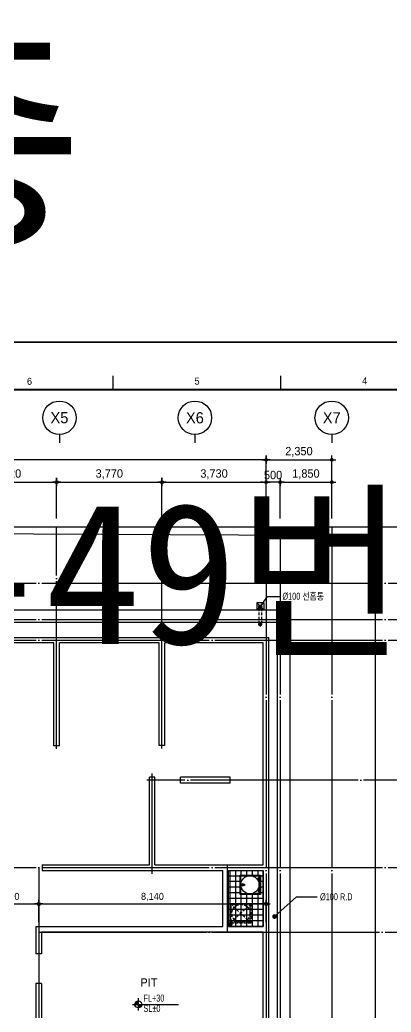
# Model space of a CAD drawing. Header units: millimetres. Extents: x 0 to 1390178, y 0 to 110113.
# Drawn here: x 638654 to 651949, y 35430 to 70935 of the extents above; entities that cross this region are included whole.
import ezdxf
from ezdxf.enums import TextEntityAlignment as Align
from ezdxf.xclip import XClip

# ---------------------------------------------------------------- set-up
doc = ezdxf.new("R2018")
doc.units = ezdxf.units.MM
doc.header["$LTSCALE"] = 100
doc.header["$XCLIPFRAME"] = 0
for name, pattern in [('X - 평면도$0$CEN', [62, 60, -1, 0, -1]), ('X - 평면도$0$HID', [1.5, 1, -0.5]), ('X - 평면도$0$HIDDEN', [0.375, 0.25, -0.125])]:
    doc.linetypes.add(name, pattern=pattern)
doc.layers.get('DEFPOINTS').update_dxf_attribs({"color": 145})
for name, color, linetype in [('AA-MKXM', 7, 'Continuous'), ('AA-XXXX-DIMS', 7, 'Continuous'), ('AA-XXXX-TEXT', 3, 'Continuous'), ('DIM', 7, 'Continuous'), ('SYM', 7, 'Continuous'), ('X - SHEET$0$AA-BORD-FORM', 7, 'Continuous'), ('X - SHEET$0$AA-BORD-TEXT', 3, 'Continuous'), ('X - 평면도$0$00-피난사다리', 8, 'Continuous'), ('X - 평면도$0$A-CEN', 1, 'X - 평면도$0$CEN'), ('X - 평면도$0$A-TILE', 253, 'Continuous'), ('X - 평면도$0$AA-EL-PCN3', 3, 'Continuous'), ('X - 평면도$0$AA-EL-PCN4', 4, 'Continuous'), ('X - 평면도$0$AA-FLXS-OTHR', 4, 'Continuous'), ('X - 평면도$0$AA-FLXS-OTHR-H', 1, 'X - 평면도$0$HID'), ('X - 평면도$0$AA-WAXM-CONC', 2, 'Continuous'), ('X - 평면도$0$AA-XXXX-CNTL', 1, 'X - 평면도$0$CEN'), ('X - 평면도$0$난간', 6, 'Continuous')]:
    doc.layers.add(name, color=color, linetype=linetype)
doc.layers.add('X - 평면도$0$AA-GUIDE-실명', color=125, linetype='Continuous', plot=False)
doc.layers.add('X - 평면도$0$DEFPOINT', color=163, linetype='Continuous', plot=False)
doc.styles.add('HAUD01', font='Dotum.ttf')
doc.styles.get("Standard").update_dxf_attribs({"font": 'Dotum.ttf'})
doc.styles.add('X - SHEET$0$HAUD01', font='Dotum.ttf')
doc.styles.add('X - 평면도$0$HAUD01', font='Dotum.ttf')
doc.dimstyles.new('HAUD-100', dxfattribs={"dimscale": 100, "dimtxt": 3, "dimasz": 1, "dimexe": 0, "dimexo": 3, "dimgap": 1, "dimtad": 1, "dimdec": 0, "dimdsep": 46, "dimlunit": 6, "dimtxsty": 'HAUD01', "dimblk": 'DIMDOT', "dimcen": 2.5, "dimdle": 1.5, "dimclrd": 7, "dimclre": 7, "dimclrt": 3, "dimadec": 0, "dimazin": 0, "dimtfac": 1, "dimtdec": 0, "dimtix": 1, "dimtmove": 2, "dimatfit": 3, "dimfxl": 1, "dimtvp": 1, "dimtolj": 1, "dimtzin": 0, "dimarcsym": 0})
doc.dimstyles.new('HAUD-80', dxfattribs={"dimscale": 100, "dimtxt": 2.5, "dimasz": 0.5, "dimexe": 0, "dimexo": 1.5, "dimgap": 1, "dimtad": 1, "dimdec": 0, "dimdsep": 46, "dimlunit": 6, "dimtxsty": 'HAUD01', "dimblk": 'Z_DOT', "dimcen": 2.5, "dimdle": 1.5, "dimclrd": 7, "dimclre": 7, "dimclrt": 4, "dimadec": 0, "dimazin": 0, "dimtfac": 1, "dimtdec": 0, "dimtix": 1, "dimtmove": 2, "dimatfit": 3, "dimfxl": 1, "dimtvp": 1, "dimtolj": 1, "dimtzin": 0, "dimarcsym": 0})

# ---------------------------------------------------------------- blocks, each defined once
blk = doc.blocks.new('X - SHEET$0$HAUDsheetV')
at = {"layer": 'X - SHEET$0$AA-BORD-FORM', "color": 2}
for p, q in [((541, 577), (541, 582)), ((601, 577), (601, 582))]:
    blk.add_line(p, q, dxfattribs=at)
at = {"layer": 'X - SHEET$0$AA-BORD-FORM', "color": 1}
blk.add_lwpolyline([(1, 0), (841, 0), (841, 594), (1, 594)], close=True, dxfattribs=at)
at = {"layer": 'X - SHEET$0$AA-BORD-FORM', "color": 2, "const_width": 0.682}
blk.add_lwpolyline([(21, 17), (21, 577), (821, 577), (821, 17)], close=True, dxfattribs=at)
at = {"layer": 'X - SHEET$0$AA-BORD-TEXT', "color": 7, "style": 'X - SHEET$0$HAUD01'}
for s, p in [('6', (511, 580.02)), ('5', (571, 580.09)), ('4', (631, 580.19))]:
    blk.add_text(s, height=2.5, dxfattribs=at).set_placement(p, align=Align.MIDDLE_CENTER)
at = {"layer": 'X - SHEET$0$AA-BORD-TEXT', "color": 3, "style": 'X - SHEET$0$HAUD01'}
for tag, p in [('PJCode', (786, 567.94)), ('작성자', (786.11, 194.82)), ('검토자', (786.11, 181.82)), ('최종검토자', (786.11, 168.82)), ('승인자', (786.11, 155.82)), ('일자', (786.83, 144.02)), ('개정번호', (812, 65.92))]:
    blk.add_attdef(tag, text='', height=3, dxfattribs=at).set_placement(p, align=Align.MIDDLE_CENTER)
at = {"layer": 'X - SHEET$0$AA-BORD-TEXT', "color": 3, "lineweight": 30, "flags": 104}
blk.add_attdef('PJTitle', text='', height=4, dxfattribs=at).set_placement((787.25, 536.62), align=Align.MIDDLE_CENTER)
blk = doc.blocks.new('X - SHEET')
ref = blk.add_blockref('X - SHEET$0$HAUDsheetV', (-100, 0), dxfattribs=dict(xscale=100, yscale=100, zscale=100))
lines = blk.add_mtext('중랑구 상봉동 116-49번지 일원 2030 청년주택 \\P신축공사', dxfattribs={"layer": 'X - SHEET$0$AA-BORD-TEXT', "color": 3, "insert": (78625, 53662), "char_height": 5056.52, "attachment_point": 1})
ref.add_attrib('PJTitle', '', (78625, 53662), dxfattribs={"flags": 104}).embed_mtext(lines)
blk = doc.blocks.new('DIMDOT')
at = {"layer": 'AA-XXXX-DIMS'}
for p, q in [((-1.5, 0), (1.5, 0)), ((0, -1.5), (0, 1.5))]:
    blk.add_line(p, q, dxfattribs=at)
for radius in [0.5, 0.25]:
    blk.add_circle((0, 0), radius, dxfattribs=at)
blk = doc.blocks.new('*D197')
at = {"color": 7, "lineweight": -2, "transparency": 16777216}
for p, q in [((607122, 53097), (607122, 55197)), ((647372, 55197), (607222, 55197)), ((647472, 53097), (647472, 55197))]:
    blk.add_line(p, q, dxfattribs=at)
at = {"layer": 'DEFPOINTS', "color": 0, "transparency": 16777216}
for p in [(607122, 55197), (607122, 52797), (647472, 52797)]:
    blk.add_point(p, dxfattribs=at)
at = {"color": 7, "lineweight": -2, "transparency": 16777216, "xscale": 100, "yscale": 100, "zscale": 100, "rotation": 180}
blk.add_blockref('DIMDOT', (607122, 55197), dxfattribs=at)
at = {"color": 7, "lineweight": -2, "transparency": 16777216, "xscale": 100, "yscale": 100, "zscale": 100}
blk.add_blockref('DIMDOT', (647472, 55197), dxfattribs=at)
at = {"color": 3, "transparency": 16777216, "insert": (627297, 55476), "char_height": 300, "attachment_point": 5, "style": 'HAUD01'}
blk.add_mtext('\\A1;40,350', dxfattribs=at)
blk = doc.blocks.new('*D213')
at = {"color": 7, "lineweight": -2, "transparency": 16777216}
for p, q in [((647472, 53097), (647472, 55197)), ((647572, 55197), (649722, 55197)), ((649822, 53097), (649822, 55197))]:
    blk.add_line(p, q, dxfattribs=at)
at = {"layer": 'DEFPOINTS', "color": 0, "transparency": 16777216}
for p in [(649822, 55197), (647472, 52797), (649822, 52797)]:
    blk.add_point(p, dxfattribs=at)
at = {"color": 7, "lineweight": -2, "transparency": 16777216, "xscale": 100, "yscale": 100, "zscale": 100}
for p, rotation in [((647472, 55197), 180.0001234101776), ((649822, 55197), 0.0001234101776293382)]:
    blk.add_blockref('DIMDOT', p, dxfattribs=dict(at, rotation=rotation))
at = {"color": 3, "transparency": 16777216, "insert": (648647, 55476), "char_height": 300, "attachment_point": 5, "rotation": 0.0001, "style": 'HAUD01'}
blk.add_mtext('\\A1;2,350', dxfattribs=at)
blk = doc.blocks.new('*D229')
at = {"color": 7, "lineweight": -2, "transparency": 16777216}
for p, q in [((636452, 53097), (636452, 54397)), ((636552, 54397), (639872, 54397)), ((639972, 53097), (639972, 54397))]:
    blk.add_line(p, q, dxfattribs=at)
at = {"layer": 'DEFPOINTS', "color": 0, "transparency": 16777216}
for p in [(639972, 54397), (636452, 52797), (639972, 52797)]:
    blk.add_point(p, dxfattribs=at)
at = {"color": 7, "lineweight": -2, "transparency": 16777216, "xscale": 100, "yscale": 100, "zscale": 100, "rotation": 180}
blk.add_blockref('DIMDOT', (636452, 54397), dxfattribs=at)
at = {"color": 7, "lineweight": -2, "transparency": 16777216, "xscale": 100, "yscale": 100, "zscale": 100}
blk.add_blockref('DIMDOT', (639972, 54397), dxfattribs=at)
at = {"color": 3, "transparency": 16777216, "insert": (638212, 54676), "char_height": 300, "attachment_point": 5, "style": 'HAUD01'}
blk.add_mtext('\\A1;3,520', dxfattribs=at)
blk = doc.blocks.new('*D230')
at = {"color": 7, "lineweight": -2, "transparency": 16777216}
for p, q in [((639972, 53097), (639972, 54397)), ((640072, 54397), (643642, 54397)), ((643742, 53097), (643742, 54397))]:
    blk.add_line(p, q, dxfattribs=at)
at = {"layer": 'DEFPOINTS', "color": 0, "transparency": 16777216}
for p in [(643742, 54397), (639972, 52797), (643742, 52797)]:
    blk.add_point(p, dxfattribs=at)
at = {"color": 7, "lineweight": -2, "transparency": 16777216, "xscale": 100, "yscale": 100, "zscale": 100, "rotation": 180}
blk.add_blockref('DIMDOT', (639972, 54397), dxfattribs=at)
at = {"color": 7, "lineweight": -2, "transparency": 16777216, "xscale": 100, "yscale": 100, "zscale": 100}
blk.add_blockref('DIMDOT', (643742, 54397), dxfattribs=at)
at = {"color": 3, "transparency": 16777216, "insert": (641857, 54676), "char_height": 300, "attachment_point": 5, "style": 'HAUD01'}
blk.add_mtext('\\A1;3,770', dxfattribs=at)
blk = doc.blocks.new('*D231')
at = {"color": 7, "lineweight": -2, "transparency": 16777216}
for p, q in [((643742, 53097), (643742, 54397)), ((643842, 54397), (647372, 54397)), ((647472, 53097), (647472, 54397))]:
    blk.add_line(p, q, dxfattribs=at)
at = {"layer": 'DEFPOINTS', "color": 0, "transparency": 16777216}
for p in [(647472, 54397), (643742, 52797), (647472, 52797)]:
    blk.add_point(p, dxfattribs=at)
at = {"color": 7, "lineweight": -2, "transparency": 16777216, "xscale": 100, "yscale": 100, "zscale": 100, "rotation": 180}
blk.add_blockref('DIMDOT', (643742, 54397), dxfattribs=at)
at = {"color": 7, "lineweight": -2, "transparency": 16777216, "xscale": 100, "yscale": 100, "zscale": 100}
blk.add_blockref('DIMDOT', (647472, 54397), dxfattribs=at)
at = {"color": 3, "transparency": 16777216, "insert": (645607, 54676), "char_height": 300, "attachment_point": 5, "style": 'HAUD01'}
blk.add_mtext('\\A1;3,730', dxfattribs=at)
blk = doc.blocks.new('X - 평면도$0$A$C74297cf7')
at = {"layer": 'X - 평면도$0$AA-WAXM-CONC'}
for p, q in [((0, 33970, 0), (40550, 33970, 0)), ((32850, 33770), (29530, 33770)), ((32850, 30090), (32850, 33770)), ((33050, 30090), (33050, 33770)), ((36620, 33770), (33050, 33770)), ((36620, 30100), (36620, 33770)), ((40350, 33770), (36820, 33770)), ((36820, 30100), (36820, 33770)), ((40350, 25830), (40350, 33770)), ((40550, 8580), (40550, 33970)), ((33050, 30090), (32850, 30090)), ((36820, 30100), (36620, 30100)), ((36270, 25830), (36270, 28970)), ((36470, 28970), (36270, 28970)), ((36470, 25830), (36470, 28970)), ((39160, 28970), (37390, 28970)), ((37390, 28750), (37390, 28970)), ((39160, 28750), (39160, 28970)), ((39160, 28750), (37390, 28750)), ((32430, 25830), (32430, 25630)), ((32430, 25830), (36270, 25830)), ((32430, 25630), (38900, 25630)), ((36470, 25830), (40350, 25830)), ((38900, 23630), (38900, 25630)), ((39100, 23630), (39100, 25630)), ((39100, 25630), (40350, 25630)), ((40350, 23630), (40350, 25630)), ((32210, 23630), (38900, 23630)), ((32210, 23630), (32210, 22650)), ((39100, 23630), (40350, 23630)), ((32410, 23430), (40350, 23430)), ((32410, 23430), (32410, 22650)), ((40350, 19900), (40350, 23430)), ((32410, 22650), (32210, 22650)), ((32210, 21580), (32210, 19800)), ((32410, 21580), (32210, 21580)), ((32410, 21580), (32410, 19900))]:
    blk.add_line(p, q, dxfattribs=at)
blk = doc.blocks.new('X - 평면도$0$A$C9949ff83')
at = {"layer": 'DEFPOINTS'}
for points in [[(0, 59400), (84000, 59400), (84000, 0), (0, 0)], [(2000, 1700), (75000, 1700), (75000, 57700), (2000, 57700)]]:
    blk.add_lwpolyline(points, close=True, dxfattribs=at)
blk = doc.blocks.new('X - 평면도$0$A$C14A644CA')
at = {"layer": 'X - 평면도$0$AA-FLXS-OTHR', "color": 1}
for p, q in [((75, 0), (-75, 0)), ((0, -75), (0, 75))]:
    blk.add_line(p, q, dxfattribs=at)
at = {"layer": 'X - 평면도$0$AA-FLXS-OTHR'}
blk.add_circle((0, 0), 50, dxfattribs=at)
at = {"layer": 'X - 평면도$0$AA-GUIDE-실명', "style": 'X - 평면도$0$HAUD01'}
blk.add_text('Ø100', height=20, dxfattribs=at).set_placement((0, 0), align=Align.MIDDLE_CENTER)
blk = doc.blocks.new('X - 평면도$0$A$C831b694b')
at = {"layer": 'X - 평면도$0$AA-FLXS-OTHR'}
for p, q in [((-125, -125), (-125, 125)), ((-125, 125), (125, 125)), ((125, -125), (-125, 125)), ((-125, -125), (125, 125)), ((125, -125), (125, 125)), ((-125, -125), (125, -125))]:
    blk.add_line(p, q, dxfattribs=at)
at = {"layer": 'X - 평면도$0$AA-FLXS-OTHR-H'}
for p, q in [((-50, 75), (-50, 650)), ((50, 75), (50, 650))]:
    blk.add_line(p, q, dxfattribs=at)
at = {"rotation": 180}
blk.add_blockref('X - 평면도$0$A$C14A644CA', (0, 75), dxfattribs=at)
blk = doc.blocks.new('X - 평면도$0$A$C8cfae47c')
at = {"layer": 'DEFPOINTS', "elevation": 0}
blk.add_lwpolyline([(-4017, 23191), (-4017, 21191), (-5267, 21191), (-5267, 23191)], close=True, dxfattribs=at)
at = {"layer": 'X - 평면도$0$AA-EL-PCN3'}
blk.add_lwpolyline([(-3067, 32521), (-3067, 6061), (-25427, 6061), (-25427, -4079), (-44617, -4079), (-44617, 32521)], close=True, dxfattribs=at)
at = {"layer": 'X - 평면도$0$AA-EL-PCN4'}
blk.add_lwpolyline([(-44167, 31531), (-44167, 32071), (-3517, 32071), (-3517, 6471), (-3817, 6471)], dxfattribs=at)
for name, p, rotation in [('X - 평면도$0$A$C831b694b', (-4129, 32646), 180), ('X - 평면도$0$A$C14A644CA', (-4129, 31996), 90)]:
    blk.add_blockref(name, p, dxfattribs=dict(rotation=rotation))
blk.add_blockref('X - 평면도$0$A$C14A644CA', (-5192, 21266))
blk = doc.blocks.new('X - 평면도$0$A$Ce2f8f54b')
at = {"layer": 'X - 평면도$0$00-피난사다리'}
blk.add_hatch(color=256, dxfattribs=at).paths.add_polyline_path([(-46, 632), (0, 676), (46, 632), (23, 632), (23, 570), (-23, 570), (-23, 632)])
at = {"layer": 'X - 평면도$0$00-피난사다리', "color": 4}
blk.add_line((-350, 54, 0), (350, 54, 0), dxfattribs=at)
blk.add_lwpolyline([(350, 0), (-350, 0), (-350, 730), (350, 730)], close=True, dxfattribs=at)
at = {"layer": 'X - 평면도$0$00-피난사다리', "linetype": 'X - 평면도$0$HIDDEN', "elevation": 0}
blk.add_lwpolyline([(320, 671), (320, 59, -0.414214), (291, 30), (-291, 30, -0.414214), (-320, 59), (-320, 671, -0.414214), (-291, 700), (291, 700, -0.414214)], format="xyb", close=True, dxfattribs=at)
at = {"layer": 'X - 평면도$0$00-피난사다리', "elevation": 0}
for points in [[(-46, 632), (0, 676), (46, 632), (23, 632), (23, 570), (-23, 570), (-23, 632)], [(-305, 54), (-327, 54), (-327, 167), (-305, 167)], [(-122, 54), (-122, 77), (-256, 77), (-256, 54)], [(94, 27), (94, 54), (-94, 54), (-94, 27)], [(122, 54), (122, 77), (256, 77), (256, 54)], [(327, 54), (305, 54), (305, 167), (327, 167)]]:
    blk.add_lwpolyline(points, close=True, dxfattribs=at)
at = {"layer": 'X - 평면도$0$00-피난사다리', "color": 4}
blk.add_circle((0, 378, 0), 325, dxfattribs=at)
blk = doc.blocks.new('X - 평면도$0$A$Ca3206710')
at = {"layer": 'X - 평면도$0$00-피난사다리', "linetype": 'X - 평면도$0$HID'}
for p, q in [((730, 350), (0, -350)), ((730, -350), (0, 350))]:
    blk.add_line(p, q, dxfattribs=at)
blk.add_lwpolyline([(730, -350), (0, -350), (0, 350), (730, 350)], close=True, dxfattribs=at)
blk.add_lwpolyline([(671, -320), (59, -320, -0.418138), (30, -291), (30, 291, -0.418138), (59, 320), (671, 320, -0.311699), (700, 291), (700, -291, -0.314159)], format="xyb", close=True, dxfattribs=at)
blk.add_circle((378, 0), 325, dxfattribs=at)
blk = doc.blocks.new('X - 평면도$0$A$C2984f489')
at = {"layer": 'X - 평면도$0$A-TILE'}
for p, q in [((420, 1800, 0), (0, 1800, 0)), ((50, 2000, 0), (50, 0, 0)), ((250, 2000, 0), (250, 0, 0)), ((450, 2000, 0), (450, 1837, 0)), ((650, 2000, 0), (650, 1837, 0)), ((850, 2000, 0), (850, 1837, 0)), ((1050, 2000, 0), (1050, 1837, 0)), ((1250, 1800, 0), (1150, 1800, 0)), ((420, 1600, 0), (0, 1600, 0)), ((1250, 1600, 0), (1150, 1600, 0)), ((420, 1400, 0), (0, 1400, 0)), ((420, 1200, 0), (0, 1200, 0)), ((450, 1137, 0), (450, 0, 0)), ((650, 1137, 0), (650, 0, 0)), ((850, 1137, 0), (850, 0, 0)), ((1050, 1137, 0), (1050, 0, 0)), ((1250, 1400, 0), (1150, 1400, 0)), ((1250, 1200, 0), (1150, 1200, 0)), ((1250, 1000, 0), (0, 1000, 0)), ((1250, 800, 0), (0, 800, 0)), ((1250, 600, 0), (0, 600, 0)), ((1250, 400, 0), (0, 400, 0)), ((1250, 200, 0), (0, 200, 0))]:
    blk.add_line(p, q, dxfattribs=at)
at = {"layer": 'X - 평면도$0$AA-EL-PCN4'}
for p, q in [((1250, 2000, 0), (1250, 0, 0)), ((1450, 2000, 0), (1450, 0, 0))]:
    blk.add_line(p, q, dxfattribs=at)
at = {"layer": 'X - 평면도$0$난간'}
for p, q in [((1325, 2000, 0), (1325, 0, 0)), ((1375, 2000, 0), (1375, 0, 0))]:
    blk.add_line(p, q, dxfattribs=at)
at = {"rotation": 90}
blk.add_blockref('X - 평면도$0$A$Ce2f8f54b', (1150, 1487, 0), dxfattribs=at)
blk.add_blockref('X - 평면도$0$A$Ca3206710', (70, 465, 0))
blk = doc.blocks.new('X - 평면도', base_point=(-475.4, -286.7))
at = {"layer": 'DEFPOINTS'}
blk.add_lwpolyline([(909286.2, 68689.6), (970213.6, 68689.6), (970213.6, 22495.2), (909286.2, 22495.2)], close=True, dxfattribs=at)
at = {"layer": 'X - 평면도$0$A-CEN', "color": 5}
for p, q in [((963072, 68689.6), (963072, 22495.2)), ((909286.2, 66673.1), (970213.6, 66673.1))]:
    blk.add_line(p, q, dxfattribs=at)
at = {"layer": 'X - 평면도$0$A-CEN'}
blk.add_line((959322, 56593.1), (959322, 54183.1), dxfattribs=at)
at = {"layer": 'X - 평면도$0$AA-XXXX-CNTL'}
for p, q in [((953222, 60741.9), (953222, 68689.6)), ((956992, 60751.9), (956992, 68689.6)), ((960722, 68689.6), (960722, 22495.2)), ((961222, 68689.6), (961222, 38792.4)), ((909286.2, 65373.1), (970213.6, 65373.1)), ((909286.2, 64633.1), (970213.6, 64633.1)), ((956642, 56273), (956642, 59856.4)), ((970213.6, 59623.1), (956445.5, 59623.1)), ((909286.2, 56493.1), (970213.6, 56493.1)), ((952582, 56493.1), (952582, 22495.2)), ((952582, 54183.1), (970213.6, 54183.1))]:
    blk.add_line(p, q, dxfattribs=at)
at = {"layer": 'X - 평면도$0$DEFPOINT'}
blk.add_lwpolyline([(964640.5, 68365.6), (947472.6, 68450.8), (942191.2, 68315.3), (935042.1, 68006.8), (916833.1, 66148.4), (916521.2, 57737.5), (916473, 49209.6), (915931.7, 42085), (914804.5, 24415.6), (914582.9, 17927.4), (925789, 17869.8), (926018.4, 24614.7), (944441.5, 24941.8), (943930.2, 30624.5), (964639.2, 33202.2)], close=True, dxfattribs=at)
for name, p in [('X - 평면도$0$A$C9949ff83', (901249.9, 15892.4)), ('X - 평면도$0$A$C8cfae47c', (964639.2, 33202.2)), ('X - 평면도$0$A$C74297cf7', (920272, 30763.1))]:
    blk.add_blockref(name, p)
ref = blk.add_blockref('X - 평면도$0$A$C2984f489', (959372, 54393.1))
XClip(ref).set_block_clipping_path([(0, 0), (1250.0011970444, 2000.0088577248)])
blk = doc.blocks.new('Z_DOT')
at = {"layer": 'DIM', "color": 0}
for p, q in [((-3, 0), (3, 0)), ((0, -3), (0, 3))]:
    blk.add_line(p, q, dxfattribs=at)
for radius in [1.05, 0.525]:
    blk.add_circle((0, 0), radius, dxfattribs=at)
blk = doc.blocks.new('*D247')
at = {"layer": 'DEFPOINTS', "color": 0, "transparency": 16777216}
for p in [(639332, 39301), (637132, 38501), (639332, 38501)]:
    blk.add_point(p, dxfattribs=at)
at = {"layer": 'DIM', "color": 7, "lineweight": -2, "transparency": 16777216}
for p, q in [((637132, 38651), (637132, 39301)), ((637182, 39301), (639282, 39301)), ((639332, 38651), (639332, 39301))]:
    blk.add_line(p, q, dxfattribs=at)
at = {"layer": 'DIM', "color": 7, "lineweight": -2, "transparency": 16777216, "xscale": 50, "yscale": 50, "zscale": 50}
for p, rotation in [((637132, 39301), 180.0002306861842), ((639332, 39301), 0.0002306861841704524)]:
    blk.add_blockref('Z_DOT', p, dxfattribs=dict(at, rotation=rotation))
at = {"layer": 'DIM', "color": 4, "transparency": 16777216, "insert": (638232, 39550), "char_height": 250, "attachment_point": 5, "rotation": 0.0002, "style": 'HAUD01'}
blk.add_mtext('\\A1;2,200', dxfattribs=at)
blk = doc.blocks.new('*D248')
at = {"layer": 'DEFPOINTS', "color": 0, "transparency": 16777216}
for p in [(647472, 39301), (639332, 38501), (647472, 38501)]:
    blk.add_point(p, dxfattribs=at)
at = {"layer": 'DIM', "color": 7, "lineweight": -2, "transparency": 16777216}
for p, q in [((639332, 38651), (639332, 39301)), ((639382, 39301), (647422, 39301)), ((647472, 38651), (647472, 39301))]:
    blk.add_line(p, q, dxfattribs=at)
at = {"layer": 'DIM', "color": 7, "lineweight": -2, "transparency": 16777216, "xscale": 50, "yscale": 50, "zscale": 50, "rotation": 180}
blk.add_blockref('Z_DOT', (639332, 39301), dxfattribs=at)
at = {"layer": 'DIM', "color": 7, "lineweight": -2, "transparency": 16777216, "xscale": 50, "yscale": 50, "zscale": 50}
blk.add_blockref('Z_DOT', (647472, 39301), dxfattribs=at)
at = {"layer": 'DIM', "color": 4, "transparency": 16777216, "insert": (643402, 39550), "char_height": 250, "attachment_point": 5, "style": 'HAUD01'}
blk.add_mtext('\\A1;8,140', dxfattribs=at)
blk = doc.blocks.new('*D504')
at = {"color": 7, "lineweight": -2, "transparency": 16777216}
for p, q in [((647372, 54397), (647272, 54397)), ((647472, 53097), (647472, 54397)), ((647972, 54397), (647472, 54397)), ((647972, 53097), (647972, 54397)), ((648072, 54397), (648172, 54397))]:
    blk.add_line(p, q, dxfattribs=at)
at = {"layer": 'DEFPOINTS', "color": 0, "transparency": 16777216}
for p in [(647472, 54397), (647472, 52797), (647972, 52797)]:
    blk.add_point(p, dxfattribs=at)
at = {"color": 7, "lineweight": -2, "transparency": 16777216, "xscale": 100, "yscale": 100, "zscale": 100}
blk.add_blockref('DIMDOT', (647472, 54397), dxfattribs=at)
at = {"color": 7, "lineweight": -2, "transparency": 16777216, "xscale": 100, "yscale": 100, "zscale": 100, "rotation": 180}
blk.add_blockref('DIMDOT', (647972, 54397), dxfattribs=at)
at = {"color": 3, "transparency": 16777216, "insert": (647722, 54647), "char_height": 300, "attachment_point": 5, "style": 'HAUD01'}
blk.add_mtext('\\A1;500', dxfattribs=at)
blk = doc.blocks.new('*D505')
at = {"color": 7, "lineweight": -2, "transparency": 16777216}
for p, q in [((647972, 53097), (647972, 54397)), ((648072, 54397), (649722, 54397)), ((649822, 53097), (649822, 54397))]:
    blk.add_line(p, q, dxfattribs=at)
at = {"layer": 'DEFPOINTS', "color": 0, "transparency": 16777216}
for p in [(649822, 54397), (647972, 52797), (649822, 52797)]:
    blk.add_point(p, dxfattribs=at)
at = {"color": 7, "lineweight": -2, "transparency": 16777216, "xscale": 100, "yscale": 100, "zscale": 100, "rotation": 180}
blk.add_blockref('DIMDOT', (647972, 54397), dxfattribs=at)
at = {"color": 7, "lineweight": -2, "transparency": 16777216, "xscale": 100, "yscale": 100, "zscale": 100}
blk.add_blockref('DIMDOT', (649822, 54397), dxfattribs=at)
at = {"color": 3, "transparency": 16777216, "insert": (648897, 54676), "char_height": 300, "attachment_point": 5, "style": 'HAUD01'}
blk.add_mtext('\\A1;1,850', dxfattribs=at)
blk = doc.blocks.new('$0$C1E7A367F')
at = {"layer": 'SYM'}
h = blk.add_hatch(color=256, dxfattribs=at)
h.paths.add_polyline_path([(-800, 0), (0, 0), (0, 800, 0.4142136)])
h.paths.add_polyline_path([(0, 0), (0, -800, 0.4142136), (800, 0)])
for p, q in [((0, -1400), (0, 1400)), ((-1400, 0), (9181, 0))]:
    blk.add_line(p, q, dxfattribs=at)
blk.add_circle((0, 0), 800, dxfattribs=at)

msp = doc.modelspace()

# ---------------------------------------------------------------- block references
ref = msp.add_blockref('X - 평면도', (-313725.3, -16179.1))
XClip(ref).set_block_clipping_path([(901249.9161542749, 15892.4151621381), (985249.9161542749, 75292.4151621381)])

# ---------------------------------------------------------------- texts
at = {"layer": 'AA-MKXM', "style": 'HAUD01'}
msp.add_text('PIT층', height=6666.67, dxfattribs=at).set_placement((630000, 66730), align=Align.MIDDLE_CENTER)

# ---------------------------------------------------------------- next in the draw order: linework, layer by layer
at = {"layer": 'DIM'}
for p, q in [((640072.1, 56097.2), (640072.1, 55797.2)), ((644922.1, 56097.2), (644922.1, 55797.2)), ((649822.1, 56097.2), (649822.1, 55797.2))]:
    msp.add_line(p, q, dxfattribs=at)
for centre in [(640072.1, 56697.2), (644922.1, 56697.2), (649822.1, 56697.2)]:
    msp.add_circle(centre, 600, dxfattribs=at)
at = {"layer": 'SYM'}
for p, q in [((647260.4, 49930.7), (647516.2, 50301.4)), ((647516.2, 50301.4), (647991.9, 50301.4)), ((647772.1, 38850.7), (648557.8, 39559.7)), ((648557.8, 39559.7), (649298.5, 39559.7))]:
    msp.add_line(p, q, dxfattribs=at)
at = {"layer": 'SYM', "const_width": 83.2}
for points in [[(647260.4, 49889, 1), (647260.4, 49972.4, 1)], [(647772.1, 38809, 1), (647772.1, 38892.4, 1)]]:
    msp.add_lwpolyline(points, format="xyb", close=True, dxfattribs=at)

# ---------------------------------------------------------------- next in the draw order: block references
for p in [(504000, 0), (588000, 0)]:
    msp.add_blockref('X - SHEET', p)
at = {"layer": 'SYM', "xscale": 0.1562499997671694, "yscale": 0.1562499997671694, "zscale": 0.1562499997671694}
msp.add_blockref('$0$C1E7A367F', (642900.9, 35707.8), dxfattribs=at)

# ---------------------------------------------------------------- next in the draw order: texts
at = {"layer": 'AA-XXXX-TEXT', "style": 'HAUD01', "width": 0.8}
for s, p in [('Ø100 선홈통', (648056.2, 50311.7)), ('Ø100 R.D', (649402.5, 39559.7))]:
    msp.add_text(s, height=250, dxfattribs=at).set_placement(p, align=Align.MIDDLE_LEFT)
at = {"layer": 'AA-XXXX-TEXT', "style": 'HAUD01'}
msp.add_text('PIT', height=300, dxfattribs=at).set_placement((643275.9, 36492.5), align=Align.MIDDLE_CENTER)
at = {"layer": 'AA-XXXX-TEXT', "style": 'HAUD01', "width": 0.8}
for s, p in [('FL+30', (643080.1, 35732.8)), ('SL±0', (643080.1, 35363.8))]:
    msp.add_text(s, height=250, dxfattribs=at).set_placement(p, align=Align.BOTTOM_LEFT)
at = {"layer": 'DIM', "style": 'HAUD01'}
for s, p in [('X5', (640072.1, 56697.2)), ('X6', (644922.1, 56697.2)), ('X7', (649822.1, 56697.2))]:
    msp.add_text(s, height=400, dxfattribs=at).set_placement(p, align=Align.MIDDLE)

# ---------------------------------------------------------------- next in the draw order: dimensions: what is measured, and where the dimension line sits
for base, p1, p2, picture, middle in [((607122.1, 55197.2), (647472.1, 52797.2), (607122.1, 52797.2), '*D197', (627297.1, 55476.3)), ((639972.1, 54397.2), (636452.1, 52797.2), (639972.1, 52797.2), '*D229', (638212.1, 54676.3)), ((643742.1, 54397.2), (639972.1, 52797.2), (643742.1, 52797.2), '*D230', (641857.1, 54676.3)), ((647472.1, 54397.2), (643742.1, 52797.2), (647472.1, 52797.2), '*D231', (645607.1, 54676.3))]:
    dim = msp.add_linear_dim(base=base, p1=p1, p2=p2, dimstyle='HAUD-100')
    dim.commit()
    dim.dimension.update_dxf_attribs({"geometry": picture, "text_midpoint": middle})
dim = msp.add_aligned_dim(p1=(647472.1, 52797.2), p2=(649822.1, 52797.2), distance=2400, dimstyle='HAUD-100')
dim.commit()
dim.dimension.update_dxf_attribs({"geometry": '*D213', "text_midpoint": (648647.1, 55476.3)})
for base, p2, angle, picture, middle in [((647472.1, 54397.2), (647472.1, 52797.2), 180, '*D504', (647722.1, 54647.4)), ((649822.1, 54397.2), (649822.1, 52797.2), 0, '*D505', (648897.1, 54676.3))]:
    dim = msp.add_linear_dim(base=base, p1=(647972.1, 52797.2), p2=p2, angle=angle, dimstyle='HAUD-100')
    dim.commit()
    dim.dimension.update_dxf_attribs({"geometry": picture, "text_midpoint": middle})
at = {"layer": 'DIM'}
for p1, p2, picture, middle in [((637132.1, 38500.7), (639332.1, 38500.7), '*D247', (638232.1, 39550)), ((639332.1, 38500.7), (647472.1, 38500.7), '*D248', (643402.1, 39550))]:
    dim = msp.add_aligned_dim(p1=p1, p2=p2, distance=800, dimstyle='HAUD-80', dxfattribs=at)
    dim.commit()
    dim.dimension.update_dxf_attribs({"geometry": picture, "text_midpoint": middle})

doc.saveas('drawing.dxf')
